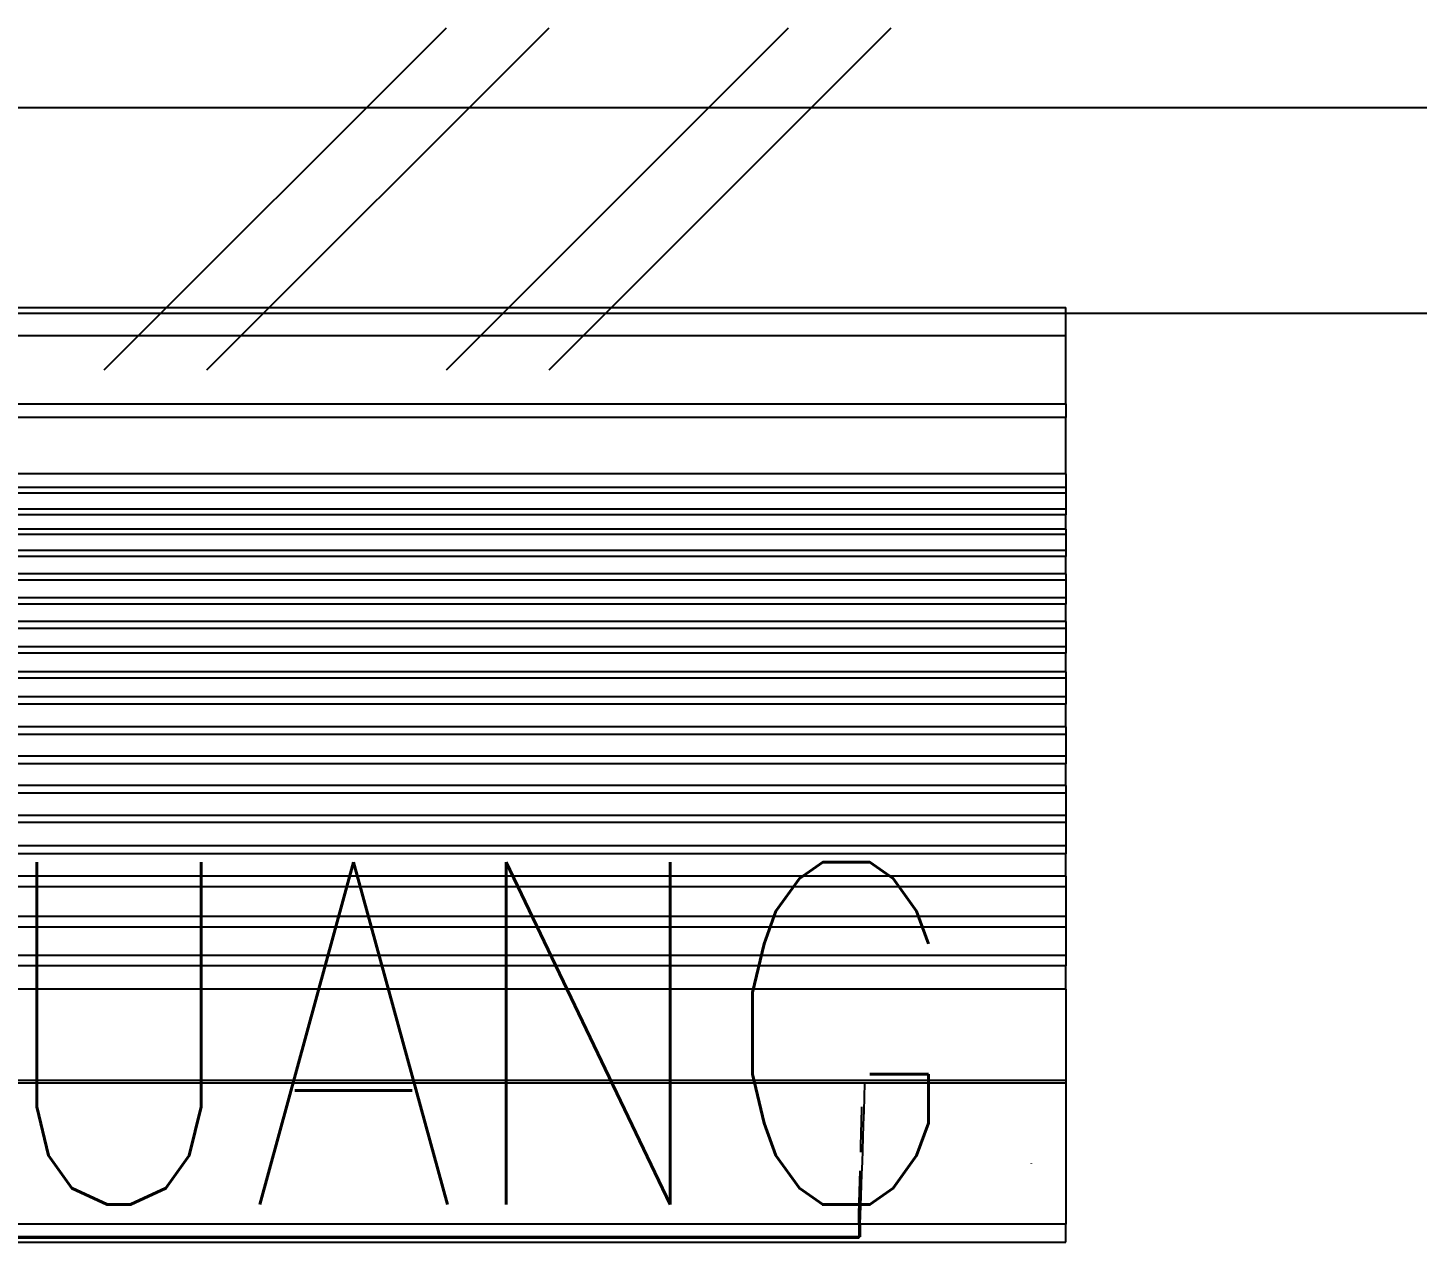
# Model space of a CAD drawing. Header units: millimetres. Extents: x 982 to 80582, y 687 to 58800.
# Drawn here: x 38169 to 39184, y 44254 to 45141 of the extents above; entities that cross this region are included whole.
import ezdxf
from ezdxf.enums import TextEntityAlignment as Align

# ---------------------------------------------------------------- set-up
doc = ezdxf.new("R2010")
doc.units = ezdxf.units.MM
for name, color, linetype in [('A-ROOMSYM', 3, 'Continuous'), ('A-WALL', 1, 'Continuous'), ('A-WLH', 7, 'Continuous'), ('Edges', 7, 'Continuous')]:
    doc.layers.add(name, color=color, linetype=linetype)
doc.styles.add('style1', font='romans.shx', dxfattribs={"height": 750})

# ---------------------------------------------------------------- blocks, each defined once
blk = doc.blocks.new('air con')
at = {"layer": 'Edges'}
for p, q in [((71.402, 41.898), (152.402, 41.898)), ((152.402, 41.095), (152.402, 41.898)), ((71.402, 41.095), (152.402, 41.095)), ((152.402, 39.122), (152.402, 41.095)), ((71.402, 39.122), (152.402, 39.122)), ((152.402, 39.122), (152.402, 38.724)), ((152.402, 38.724), (71.402, 38.724)), ((152.402, 37.092), (152.402, 38.724)), ((152.402, 37.092), (71.402, 37.092)), ((152.402, 37.092), (152.402, 36.701)), ((152.402, 36.701), (71.402, 36.701)), ((152.402, 36.542), (71.402, 36.542)), ((152.402, 36.701), (152.402, 36.542)), ((152.402, 36.542), (152.402, 36.078)), ((152.402, 36.078), (71.402, 36.078)), ((152.402, 35.914), (71.402, 35.914)), ((152.402, 36.078), (152.402, 35.914)), ((152.402, 35.493), (152.402, 35.914)), ((152.402, 35.493), (71.402, 35.493)), ((152.402, 35.34), (71.402, 35.34)), ((152.402, 35.493), (152.402, 35.34)), ((152.402, 35.34), (152.402, 34.877)), ((152.402, 34.877), (71.402, 34.877)), ((152.402, 34.709), (71.402, 34.709)), ((152.402, 34.877), (152.402, 34.709)), ((152.402, 34.207), (152.402, 34.709)), ((152.402, 34.207), (71.402, 34.207)), ((152.402, 34.207), (152.402, 34.022)), ((152.402, 34.022), (71.402, 34.022)), ((152.402, 34.022), (152.402, 33.51)), ((152.402, 33.51), (71.402, 33.51)), ((152.402, 33.335), (71.402, 33.335)), ((152.402, 33.51), (152.402, 33.335)), ((152.402, 32.826), (152.402, 33.335)), ((152.402, 32.826), (71.402, 32.826)), ((152.402, 32.625), (71.402, 32.625)), ((152.402, 32.826), (152.402, 32.625)), ((152.402, 32.625), (152.402, 32.098)), ((152.402, 32.098), (71.402, 32.098)), ((152.402, 31.911), (71.402, 31.911)), ((152.402, 32.098), (152.402, 31.911)), ((152.402, 31.378), (152.402, 31.911)), ((152.402, 31.378), (71.402, 31.378)), ((152.402, 31.378), (152.402, 31.189)), ((152.402, 31.189), (71.402, 31.189)), ((152.402, 31.189), (152.402, 30.654)), ((152.402, 30.654), (71.402, 30.654)), ((152.402, 30.654), (152.402, 30.439)), ((152.402, 30.439), (71.402, 30.439)), ((152.402, 29.791), (152.402, 30.439)), ((152.402, 29.791), (71.402, 29.791)), ((152.402, 29.791), (152.402, 29.562)), ((152.402, 29.562), (71.402, 29.562)), ((152.402, 29.562), (152.402, 28.935)), ((152.402, 28.935), (71.402, 28.935)), ((152.402, 28.935), (152.402, 28.714)), ((152.402, 28.714), (71.402, 28.714)), ((152.402, 28.092), (152.402, 28.714)), ((152.402, 28.092), (71.402, 28.092)), ((152.402, 27.871), (71.402, 27.871)), ((152.402, 28.092), (152.402, 27.871)), ((152.402, 27.871), (152.402, 27.226)), ((152.402, 27.226), (71.402, 27.226)), ((152.402, 27.024), (71.402, 27.024)), ((152.402, 27.226), (152.402, 27.024)), ((152.402, 27.024), (152.402, 26.349)), ((152.402, 26.349), (71.402, 26.349)), ((152.402, 26.117), (71.402, 26.117)), ((152.402, 26.349), (152.402, 26.117)), ((152.402, 25.469), (152.402, 26.117)), ((152.402, 25.469), (71.402, 25.469)), ((152.402, 25.469), (152.402, 25.162)), ((152.402, 25.162), (71.402, 25.162)), ((152.402, 25.162), (152.402, 24.304)), ((152.402, 24.304), (71.402, 24.304)), ((152.402, 24.304), (152.402, 24.002)), ((152.402, 24.002), (71.402, 24.002)), ((152.402, 24.002), (152.402, 23.184)), ((152.402, 23.184), (71.402, 23.184)), ((152.402, 22.883), (71.402, 22.883)), ((152.402, 23.184), (152.402, 22.883)), ((152.402, 22.213), (152.402, 22.883)), ((152.402, 22.213), (71.402, 22.213)), ((152.402, 22.213), (152.402, 19.568)), ((152.402, 19.568), (71.402, 19.568)), ((152.402, 19.493), (71.402, 19.493)), ((146.588, 19.085), (146.601, 19.493)), ((152.402, 19.568), (152.402, 19.493)), ((152.402, 19.493), (152.402, 15.42)), ((146.575, 18.687), (146.588, 19.085)), ((146.504, 18.391), (146.514, 18.752)), ((146.514, 18.752), (146.516, 18.813)), ((146.562, 18.299), (146.575, 18.687)), ((146.494, 18.035), (146.504, 18.391)), ((146.55, 17.923), (146.562, 18.299)), ((146.479, 17.503), (146.484, 17.685)), ((146.484, 17.685), (146.494, 18.035)), ((146.538, 17.558), (146.55, 17.923)), ((146.527, 17.206), (146.538, 17.558)), ((146.456, 16.673), (146.464, 16.956)), ((146.505, 16.546), (146.516, 16.869)), ((146.516, 16.869), (146.527, 17.206)), ((151.402, 17.184), (151.402, 17.175)), ((146.447, 16.349), (146.456, 16.673)), ((146.495, 16.239), (146.505, 16.546)), ((146.438, 16.032), (146.447, 16.349)), ((146.486, 15.948), (146.495, 16.239)), ((146.421, 15.42), (146.429, 15.722)), ((146.429, 15.722), (146.438, 16.032)), ((146.468, 15.42), (146.477, 15.675)), ((146.477, 15.675), (146.486, 15.948)), ((146.421, 15.42), (76.921, 15.42)), ((146.468, 15.42), (146.421, 15.42)), ((146.421, 15.42), (146.421, 15.051)), ((152.402, 15.42), (146.468, 15.42)), ((146.468, 15.42), (146.468, 15.051)), ((152.402, 14.898), (152.402, 15.42)), ((71.402, 14.898), (152.402, 14.898)), ((146.421, 15.051), (76.921, 15.051)), ((146.421, 15.012), (76.921, 15.012)), ((146.468, 15.051), (146.421, 15.051)), ((146.421, 15.051), (146.421, 15.012))]:
    blk.add_line(p, q, dxfattribs=at)

msp = doc.modelspace()

# ---------------------------------------------------------------- linework, layer by layer
at = {"layer": 'A-WALL', "color": 8, "linetype": 'Continuous', "ltscale": 900}
for p, q in [((40192.1, 45083.1), (37417.1, 45083.1)), ((37417.1, 44933.1), (39292.1, 44933.1))]:
    msp.add_line(p, q, dxfattribs=at)
at = {"layer": 'A-WLH', "color": 8}
for p, q in [((38224.7, 44891.5), (38474.7, 45141.5)), ((38299.7, 44891.5), (38549.7, 45141.5)), ((38474.7, 44891.5), (38724.7, 45141.5)), ((38549.7, 44891.5), (38799.7, 45141.5))]:
    msp.add_line(p, q, dxfattribs=at)

# ---------------------------------------------------------------- block references
at = {"xscale": 25.2884805851763, "yscale": 25.2884805851763, "zscale": 25.2884805851763}
msp.add_blockref('air con', (35073.1, 43877.5), dxfattribs=at)

# ---------------------------------------------------------------- texts
at = {"layer": 'A-ROOMSYM', "color": 8, "style": 'style1', "width": 0.8}
msp.add_text('RUANG', height=250, dxfattribs=at).set_placement((38406.8, 44281.8), align=Align.CENTER)

doc.saveas('drawing.dxf')
